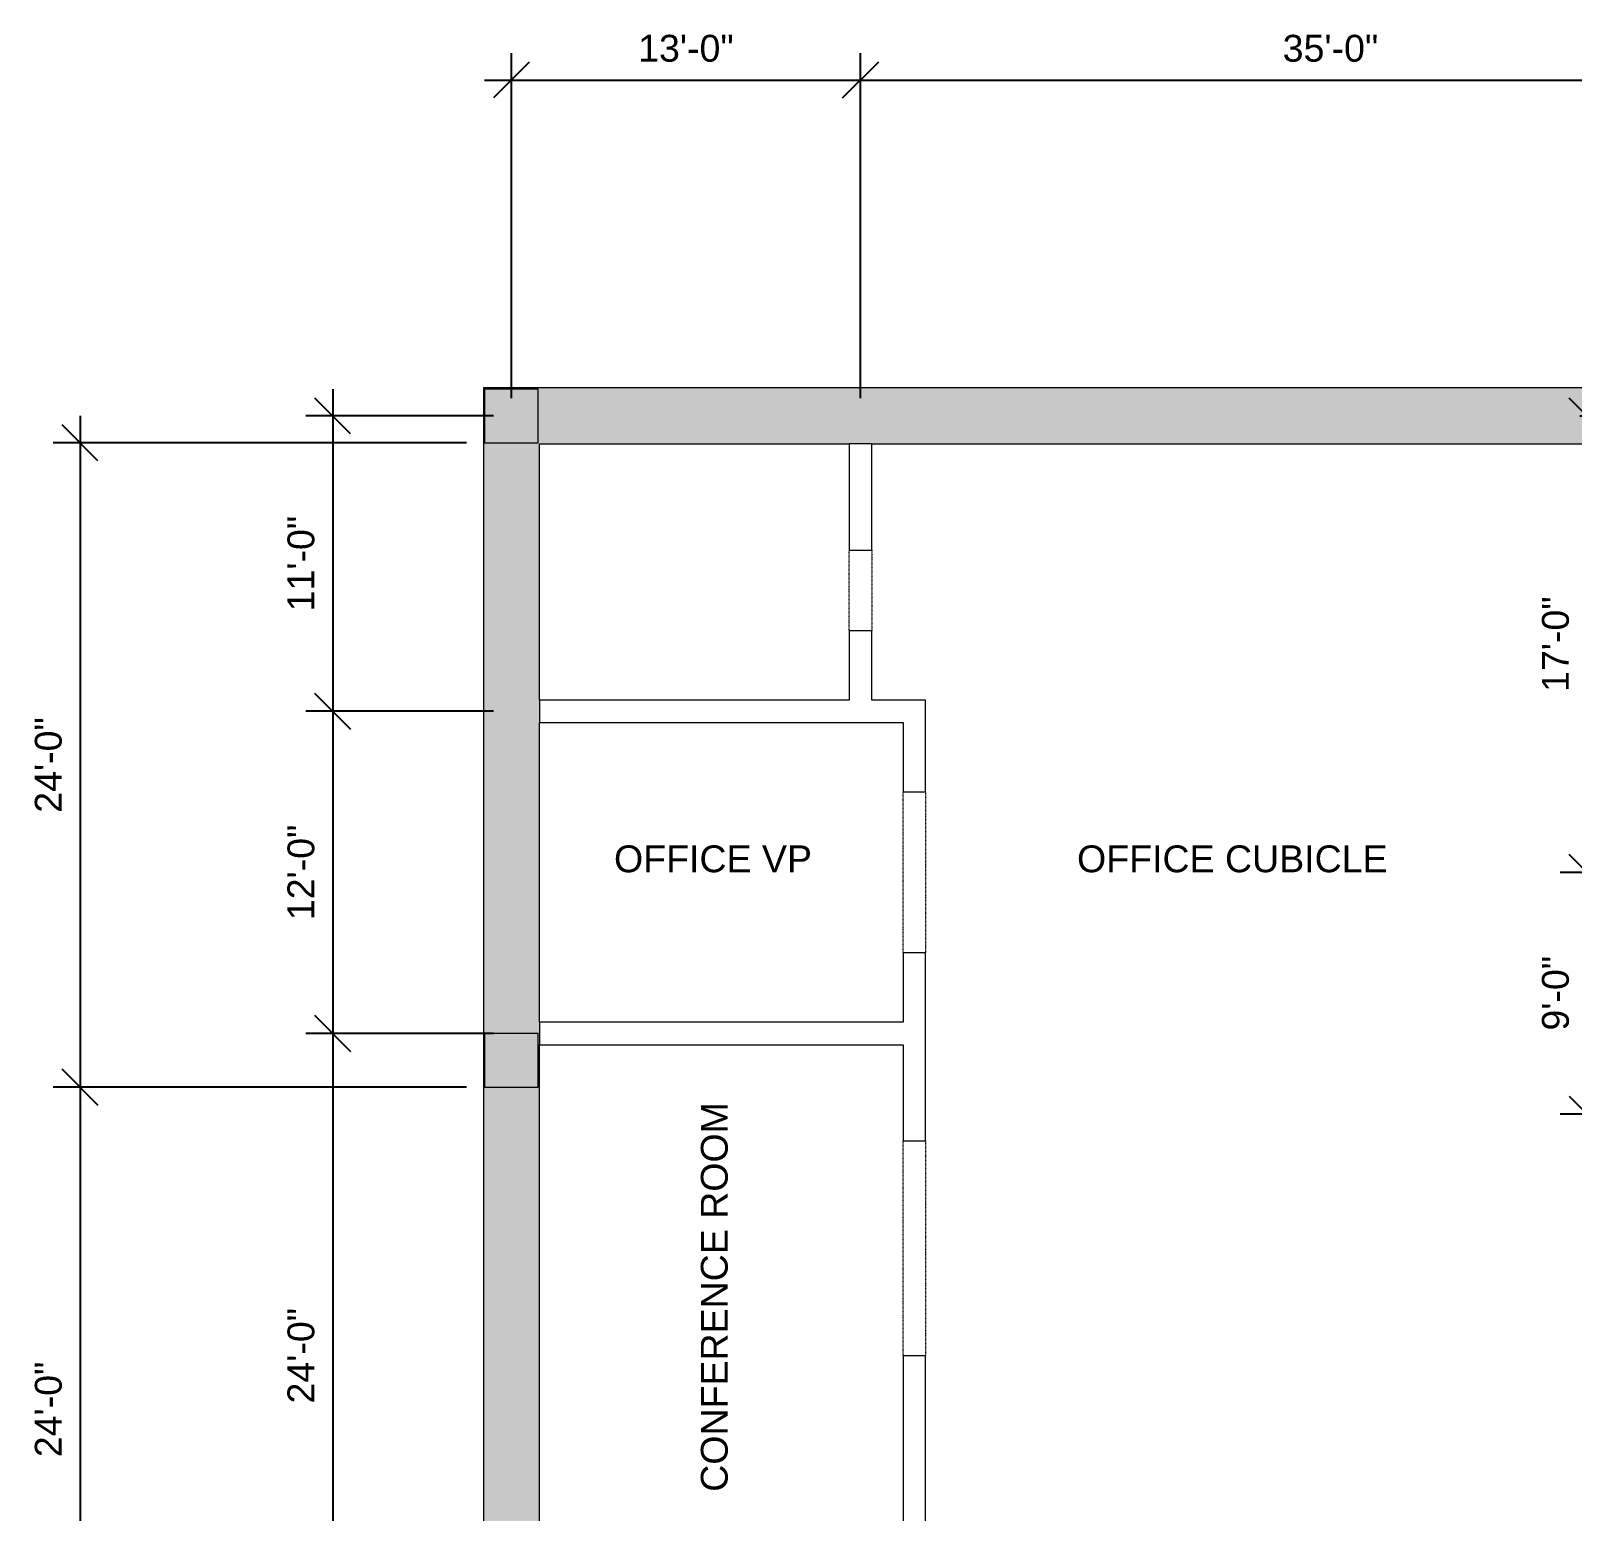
# Model space of a CAD drawing. Header units: inches. Extents: x 1913 to 24953, y -2945 to 1064.
# Drawn here: x 14558 to 15247, y 80 to 741 of the extents above; entities that cross this region are included whole.
import ezdxf

# ---------------------------------------------------------------- set-up
doc = ezdxf.new("R2010")
doc.units = ezdxf.units.IN
doc.header["$MEASUREMENT"] = 0
doc.linetypes.add('Hidden 1_8_', pattern=[0.1875, 0.125, -0.0625])
doc.linetypes.add('Overhead 1_16_', pattern=[0.101562, 0.0625, -0.039062])
for name, color, linetype, lineweight in [('A-ANNO-DIMS', 211, 'Continuous', 9), ('A-COLS', 52, 'Continuous', 9), ('A-DETL-HDLN', 90, 'Hidden 1_8_', 9), ('A-FLOR-OVHD', 1, 'Overhead 1_16_', 9), ('A-WALL', 113, 'Continuous', 13), ('G-ANNO-TEXT', 231, 'Continuous', 9)]:
    doc.layers.add(name, color=color, linetype=linetype, lineweight=lineweight)
doc.styles.add('Arial', font='arial.ttf', dxfattribs={"height": 12})
doc.dimstyles.new('Linear_-_3_32__Arial', dxfattribs={"dimscale": 12, "dimtxt": 12.243113, "dimasz": 1.333333, "dimexe": 1, "dimexo": 0.666667, "dimgap": 0.666667, "dimtad": 1, "dimdec": 5, "dimrnd": 0.03125, "dimzin": 1, "dimdsep": 46, "dimlunit": 4, "dimtxsty": 'Arial', "dimblk1": 'OBLIQUE', "dimblk2": 'OBLIQUE', "dimsah": 1, "dimcen": 0.09, "dimdle": 1, "dimazin": 0, "dimtfac": 1, "dimtdec": 4, "dimtix": 1, "dimtmove": 0, "dimatfit": 3, "dimfxl": 1, "dimtvp": 1, "dimtfill": 1, "dimfrac": 2, "dimtolj": 1, "dimtzin": 0, "dimarcsym": 2})
pattern_1 = [(50, (15633.552, 194.942), (36.72335, -3.213), [3.84, -42.24]), (355, (15633.552, 194.94), (-7.1044, 38.51274), [3.072, -33.792]), (100.451, (15636.612, 194.674), (29.62024, 35.29956), [3.263, -35.898]), (46.184, (15633.552, 205.18), (54.6425, -8.4752), [5.76, -63.36]), (96.636, (15638.106, 204.476), (47.854, 49.8752), [4.895, -53.848]), (351.184, (15633.55, 205.18), (47.8553, 49.8749), [4.608, -50.688]), (21, (15638.672, 202.622), (30.56126, -20.614), [3.84, -42.24]), (326, (15638.672, 202.62), (12.4577, 37.1283), [3.072, -33.792]), (71.451, (15641.22, 200.904), (43.02, 16.5135), [3.263, -35.898]), (37.5, (15633.552, 194.942), (0.6228, 17.04428), [1.69, -31.693, 1.69, -32.614, -33.92]), (37.5, (15633.552, 194.942), (0.6228, 17.04428), [-67.686, 1.69, -32.23]), (7.5, (15633.552, 194.942), (13.4694, 20.19387), [1.69, -17.869, 1.69, -30.925, -12.928]), (7.5, (15633.552, 194.942), (13.4694, 20.19387), [-52.173, 1.69, -11.238]), (327.5, (15622.134, 194.942), (27.33168, -1.15522), [1.69, -11.11, 1.69, -38.246, -52.992]), (327.5, (15622.134, 194.942), (27.33168, -1.15522), [-52.736, 1.69, -51.302]), (317.5, (15617.014, 194.942), (29.85903, 5.12498), [1.69, -14.95, 1.69, -24.832, -37.632]), (317.5, (15617.014, 194.942), (29.85903, 5.12498), [-43.162, 1.69, -35.942])]

# ---------------------------------------------------------------- blocks, each defined once
blk = doc.blocks.new('_Oblique')
at = {"color": 0, "linetype": 'ByBlock', "lineweight": -2}
blk.add_line((-0.5, -0.5), (0.5, 0.5), dxfattribs=at)
blk = doc.blocks.new('*D330')
at = {"layer": 'A-ANNO-DIMS', "color": 0, "lineweight": -2, "transparency": 16777216}
for p, q in [((15253.86, 377.29), (15253.86, 245.29)), ((15401.15, 365.29), (15241.86, 365.29)), ((15341.15, 257.29), (15241.86, 257.29))]:
    blk.add_line(p, q, dxfattribs=at)
at = {"layer": 'Defpoints', "color": 0, "lineweight": 0, "transparency": 16777216}
for p in [(15409.15, 365.29), (15253.86, 257.29), (15349.15, 257.29)]:
    blk.add_point(p, dxfattribs=at)
at = {"layer": 'A-ANNO-DIMS', "color": 0, "lineweight": -2, "transparency": 16777216, "xscale": 16, "yscale": 16, "zscale": 16}
for p, rotation in [((15253.86, 365.29), 90), ((15253.86, 257.29), 270)]:
    blk.add_blockref('_Oblique', p, dxfattribs=dict(at, rotation=rotation))
at = {"layer": 'A-ANNO-DIMS', "color": 0, "lineweight": 0, "transparency": 16777216, "insert": (15239.74, 311.29), "char_height": 12, "width": 51.3081, "attachment_point": 5, "rotation": 90, "style": 'Arial'}
blk.add_mtext('\\A1;9\'-0"', dxfattribs=at)
blk = doc.blocks.new('*D331')
at = {"layer": 'A-ANNO-DIMS', "color": 0, "lineweight": -2, "transparency": 16777216}
for p, q in [((15253.86, 353.29), (15253.86, 581.29)), ((15250.55, 569.29), (15265.86, 569.29)), ((15401.15, 365.29), (15241.86, 365.29))]:
    blk.add_line(p, q, dxfattribs=at)
at = {"layer": 'Defpoints', "color": 0, "lineweight": 0, "transparency": 16777216}
for p in [(15242.55, 569.29), (15253.86, 569.29), (15409.15, 365.29)]:
    blk.add_point(p, dxfattribs=at)
at = {"layer": 'A-ANNO-DIMS', "color": 0, "lineweight": -2, "transparency": 16777216, "xscale": 16, "yscale": 16, "zscale": 16}
for p, rotation in [((15253.86, 569.29), 90), ((15253.86, 365.29), 270)]:
    blk.add_blockref('_Oblique', p, dxfattribs=dict(at, rotation=rotation))
at = {"layer": 'A-ANNO-DIMS', "color": 0, "lineweight": 0, "transparency": 16777216, "insert": (15239.74, 467.29), "char_height": 12, "width": 62.3834, "attachment_point": 5, "rotation": 90, "style": 'Arial'}
blk.add_mtext('\\A1;17\'-0"', dxfattribs=at)
blk = doc.blocks.new('*D344')
at = {"layer": 'A-ANNO-DIMS', "color": 0, "lineweight": -2, "transparency": 16777216}
for p, q in [((14693.3, 581.29), (14693.3, 425.29)), ((14765.15, 569.29), (14681.3, 569.29)), ((14765.15, 437.29), (14681.3, 437.29))]:
    blk.add_line(p, q, dxfattribs=at)
at = {"layer": 'Defpoints', "color": 0, "lineweight": 0, "transparency": 16777216}
for p in [(14773.15, 569.29), (14693.3, 437.29), (14773.15, 437.29)]:
    blk.add_point(p, dxfattribs=at)
at = {"layer": 'A-ANNO-DIMS', "color": 0, "lineweight": -2, "transparency": 16777216, "xscale": 16, "yscale": 16, "zscale": 16}
for p, rotation in [((14693.3, 569.29), 90), ((14693.3, 437.29), 270)]:
    blk.add_blockref('_Oblique', p, dxfattribs=dict(at, rotation=rotation))
at = {"layer": 'A-ANNO-DIMS', "color": 0, "lineweight": 0, "transparency": 16777216, "insert": (14679.17, 503.29), "char_height": 12, "width": 62.3834, "attachment_point": 5, "rotation": 90, "style": 'Arial'}
blk.add_mtext('\\A1;11\'-0"', dxfattribs=at)
blk = doc.blocks.new('*D345')
at = {"layer": 'A-ANNO-DIMS', "color": 0, "lineweight": -2, "transparency": 16777216}
for p, q in [((14693.3, 449.29), (14693.3, 281.29)), ((14765.15, 437.29), (14681.3, 437.29)), ((14765.15, 293.29), (14681.3, 293.29))]:
    blk.add_line(p, q, dxfattribs=at)
at = {"layer": 'Defpoints', "color": 0, "lineweight": 0, "transparency": 16777216}
for p in [(14773.15, 437.29), (14693.3, 293.29), (14773.15, 293.29)]:
    blk.add_point(p, dxfattribs=at)
at = {"layer": 'A-ANNO-DIMS', "color": 0, "lineweight": -2, "transparency": 16777216, "xscale": 16, "yscale": 16, "zscale": 16}
for p, rotation in [((14693.3, 437.29), 90), ((14693.3, 293.29), 270)]:
    blk.add_blockref('_Oblique', p, dxfattribs=dict(at, rotation=rotation))
at = {"layer": 'A-ANNO-DIMS', "color": 0, "lineweight": 0, "transparency": 16777216, "insert": (14679.17, 365.29), "char_height": 12, "width": 62.3834, "attachment_point": 5, "rotation": 90, "style": 'Arial'}
blk.add_mtext('\\A1;12\'-0"', dxfattribs=at)
blk = doc.blocks.new('*D346')
at = {"layer": 'A-ANNO-DIMS', "color": 0, "lineweight": -2, "transparency": 16777216}
for p, q in [((14693.3, 305.29), (14693.3, -6.71)), ((14765.15, 293.29), (14681.3, 293.29)), ((14765.15, 5.29), (14681.3, 5.29))]:
    blk.add_line(p, q, dxfattribs=at)
at = {"layer": 'Defpoints', "color": 0, "lineweight": 0, "transparency": 16777216}
for p in [(14773.15, 293.29), (14693.3, 5.29), (14773.15, 5.29)]:
    blk.add_point(p, dxfattribs=at)
at = {"layer": 'A-ANNO-DIMS', "color": 0, "lineweight": -2, "transparency": 16777216, "xscale": 16, "yscale": 16, "zscale": 16}
for p, rotation in [((14693.3, 293.29), 90), ((14693.3, 5.29), 270)]:
    blk.add_blockref('_Oblique', p, dxfattribs=dict(at, rotation=rotation))
at = {"layer": 'A-ANNO-DIMS', "color": 0, "lineweight": 0, "transparency": 16777216, "insert": (14679.17, 149.29), "char_height": 12, "width": 62.3834, "attachment_point": 5, "rotation": 90, "style": 'Arial'}
blk.add_mtext('\\A1;24\'-0"', dxfattribs=at)
blk = doc.blocks.new('*D361')
at = {"layer": 'A-ANNO-DIMS', "color": 0, "lineweight": -2, "transparency": 16777216}
for p, q in [((14580.41, 281.29), (14580.41, -30.71)), ((14753.15, 269.29), (14568.41, 269.29)), ((14753.15, -18.71), (14568.41, -18.71))]:
    blk.add_line(p, q, dxfattribs=at)
at = {"layer": 'Defpoints', "color": 0, "lineweight": 0, "transparency": 16777216}
for p in [(14761.15, 269.29), (14580.41, -18.71), (14761.15, -18.71)]:
    blk.add_point(p, dxfattribs=at)
at = {"layer": 'A-ANNO-DIMS', "color": 0, "lineweight": -2, "transparency": 16777216, "xscale": 16, "yscale": 16, "zscale": 16}
for p, rotation in [((14580.41, 269.29), 90), ((14580.41, -18.71), 270)]:
    blk.add_blockref('_Oblique', p, dxfattribs=dict(at, rotation=rotation))
at = {"layer": 'A-ANNO-DIMS', "color": 0, "lineweight": 0, "transparency": 16777216, "insert": (14566.28, 125.29), "char_height": 12, "width": 62.3834, "attachment_point": 5, "rotation": 90, "style": 'Arial'}
blk.add_mtext('\\A1;24\'-0"', dxfattribs=at)
blk = doc.blocks.new('*D369')
at = {"layer": 'A-ANNO-DIMS', "color": 0, "lineweight": -2, "transparency": 16777216}
for p, q in [((14580.41, 569.29), (14580.41, 257.29)), ((14753.15, 557.29), (14568.41, 557.29)), ((14753.15, 269.29), (14568.41, 269.29))]:
    blk.add_line(p, q, dxfattribs=at)
at = {"layer": 'Defpoints', "color": 0, "lineweight": 0, "transparency": 16777216}
for p in [(14761.15, 557.29), (14580.41, 269.29), (14761.15, 269.29)]:
    blk.add_point(p, dxfattribs=at)
at = {"layer": 'A-ANNO-DIMS', "color": 0, "lineweight": -2, "transparency": 16777216, "xscale": 16, "yscale": 16, "zscale": 16}
for p, rotation in [((14580.41, 557.29), 90), ((14580.41, 269.29), 270)]:
    blk.add_blockref('_Oblique', p, dxfattribs=dict(at, rotation=rotation))
at = {"layer": 'A-ANNO-DIMS', "color": 0, "lineweight": 0, "transparency": 16777216, "insert": (14566.28, 413.29), "char_height": 12, "width": 62.3834, "attachment_point": 5, "rotation": 90, "style": 'Arial'}
blk.add_mtext('\\A1;24\'-0"', dxfattribs=at)
blk = doc.blocks.new('*D372')
at = {"layer": 'A-ANNO-DIMS', "color": 0, "lineweight": -2, "transparency": 16777216}
for p, q in [((14773.15, 577.29), (14773.15, 731.39)), ((14929.15, 577.29), (14929.15, 731.39)), ((14761.15, 719.39), (14941.15, 719.39))]:
    blk.add_line(p, q, dxfattribs=at)
at = {"layer": 'Defpoints', "color": 0, "lineweight": 0, "transparency": 16777216}
for p in [(14929.15, 719.39), (14773.15, 569.29), (14929.15, 569.29)]:
    blk.add_point(p, dxfattribs=at)
at = {"layer": 'A-ANNO-DIMS', "color": 0, "lineweight": -2, "transparency": 16777216, "xscale": 16, "yscale": 16, "zscale": 16, "rotation": 180}
blk.add_blockref('_Oblique', (14773.15, 719.39), dxfattribs=at)
at = {"layer": 'A-ANNO-DIMS', "color": 0, "lineweight": -2, "transparency": 16777216, "xscale": 16, "yscale": 16, "zscale": 16}
blk.add_blockref('_Oblique', (14929.15, 719.39), dxfattribs=at)
at = {"layer": 'A-ANNO-DIMS', "color": 0, "lineweight": 0, "transparency": 16777216, "insert": (14851.15, 733.52), "char_height": 12, "width": 62.3834, "attachment_point": 5, "style": 'Arial'}
blk.add_mtext('\\A1;13\'-0"', dxfattribs=at)
blk = doc.blocks.new('*D373')
at = {"layer": 'A-ANNO-DIMS', "color": 0, "lineweight": -2, "transparency": 16777216}
for p, q in [((14929.15, 577.29), (14929.15, 731.39)), ((15349.15, 577.29), (15349.15, 731.39)), ((14917.15, 719.39), (15361.15, 719.39))]:
    blk.add_line(p, q, dxfattribs=at)
at = {"layer": 'Defpoints', "color": 0, "lineweight": 0, "transparency": 16777216}
for p in [(15349.15, 719.39), (14929.15, 569.29), (15349.15, 569.29)]:
    blk.add_point(p, dxfattribs=at)
at = {"layer": 'A-ANNO-DIMS', "color": 0, "lineweight": -2, "transparency": 16777216, "xscale": 16, "yscale": 16, "zscale": 16, "rotation": 180}
blk.add_blockref('_Oblique', (14929.15, 719.39), dxfattribs=at)
at = {"layer": 'A-ANNO-DIMS', "color": 0, "lineweight": -2, "transparency": 16777216, "xscale": 16, "yscale": 16, "zscale": 16}
blk.add_blockref('_Oblique', (15349.15, 719.39), dxfattribs=at)
at = {"layer": 'A-ANNO-DIMS', "color": 0, "lineweight": 0, "transparency": 16777216, "insert": (15139.15, 733.52), "char_height": 12, "width": 62.3834, "attachment_point": 5, "style": 'Arial'}
blk.add_mtext('\\A1;35\'-0"', dxfattribs=at)

msp = doc.modelspace()

# ---------------------------------------------------------------- hatches: boundary and pattern name
at = {"layer": 'A-FLOR-OVHD', "lineweight": 0, "true_color": 0x636466}
h = msp.add_hatch(dxfattribs=at)
h.set_pattern_fill('FP_1', color=251, style=0, pattern_type=2)
h.set_pattern_definition(pattern_1)
h.paths.add_polyline_path([(14785.653809, -1677.706329), (14760.653809, -1677.706329), (14760.653809, 581.793671), (14785.653809, 581.793671), (14785.653809, 556.793671), (14785.653809, 442.293671), (14785.653809, 432.293671), (14785.653809, 298.293671), (14785.653809, 288.293671), (14785.653809, 10.293671), (14785.653809, 0.293671), (14785.653809, -121.706329), (14785.653809, -131.706329), (14785.653809, -253.706329), (14785.653809, -263.706329)], flags=0)
h.paths.add_polyline_path([(14785.653809, -1722.206329), (14760.653809, -1722.206329), (14760.653809, -1707.706329), (14785.653809, -1707.706329)], flags=0)
h = msp.add_hatch(dxfattribs=at)
h.set_pattern_fill('FP_1', color=251, style=0, pattern_type=2)
h.set_pattern_definition(pattern_1)
h.paths.add_polyline_path([(16177.153809, 556.793671), (16177.153809, 581.793671), (16513.653809, 581.793671), (16513.653809, 556.793671), (16488.653809, 556.793671), (16212.153809, 556.793671), (16202.153809, 556.793671)], flags=0)
h.paths.add_polyline_path([(16033.153809, 556.793671), (16033.153809, 581.793671), (16081.153809, 581.793671), (16081.153809, 556.793671)], flags=0)
h.paths.add_polyline_path([(15901.153809, 556.793671), (15901.153809, 581.793671), (15937.153809, 581.793671), (15937.153809, 556.793671)], flags=0)
h.paths.add_polyline_path([(14785.653809, 556.793671), (14785.653809, 581.793671), (15829.153809, 581.793671), (15829.153809, 556.793671), (15654.153809, 556.793671), (15644.153809, 556.793671), (15354.153809, 556.793671), (15344.153809, 556.793671), (14934.153809, 556.793671), (14924.153809, 556.793671)], flags=0)

# ---------------------------------------------------------------- linework, layer by layer
at = {"layer": 'A-COLS', "lineweight": 0}
for p, q in [((14785.153809, 581.293671), (14761.153809, 581.293671)), ((14761.153809, 581.293671), (14761.153809, 557.293671)), ((14785.153809, 557.293671), (14785.153809, 581.293671)), ((14761.153809, 557.293671), (14785.153809, 557.293671)), ((14785.153809, 293.293671), (14761.153809, 293.293671)), ((14761.153809, 293.293671), (14761.153809, 269.293671)), ((14785.153809, 269.293671), (14785.153809, 293.293671)), ((14761.153809, 269.293671), (14785.153809, 269.293671))]:
    msp.add_line(p, q, dxfattribs=at)
at = {"layer": 'A-DETL-HDLN', "lineweight": 0}
for p, q in [((14924.153809, 509.293671), (14934.153809, 509.293671)), ((14934.153809, 473.293671), (14924.153809, 473.293671)), ((14948.153809, 401.293671), (14958.153809, 401.293671)), ((14958.153809, 329.293671), (14948.153809, 329.293671))]:
    msp.add_line(p, q, dxfattribs=at)
at = {"layer": 'A-FLOR-OVHD', "lineweight": 0}
for p, q in [((14924.153809, 473.293671), (14924.153809, 509.293671)), ((14934.153809, 509.293671), (14934.153809, 473.293671)), ((14948.153809, 329.293671), (14948.153809, 401.293671)), ((14958.153809, 401.293671), (14958.153809, 329.293671)), ((14948.153809, 245.293671), (14958.153809, 245.293671)), ((14948.153809, 149.293671), (14948.153809, 245.293671)), ((14958.153809, 245.293671), (14958.153809, 149.293671)), ((14958.153809, 149.293671), (14948.153809, 149.293671))]:
    msp.add_line(p, q, dxfattribs=at)
at = {"layer": 'A-WALL', "lineweight": 0}
for p, q in [((14760.653809, 581.793671), (14760.653809, -1677.706329)), ((15829.153809, 581.793671), (14760.653809, 581.793671)), ((14785.653809, 442.293671), (14785.653809, 556.793671)), ((14785.653809, 556.793671), (14924.153809, 556.793671)), ((14924.153809, 556.793671), (14924.153809, 509.293671)), ((14934.153809, 556.793671), (14924.153809, 556.793671)), ((14934.153809, 556.793671), (15344.153809, 556.793671)), ((14934.153809, 509.293671), (14934.153809, 556.793671)), ((14924.153809, 509.293671), (14934.153809, 509.293671)), ((14924.153809, 473.293671), (14924.153809, 442.293671)), ((14934.153809, 473.293671), (14924.153809, 473.293671)), ((14934.153809, 442.293671), (14934.153809, 473.293671)), ((14924.153809, 442.293671), (14785.653809, 442.293671)), ((14785.653809, 442.293671), (14785.653809, 432.293671)), ((14958.153809, 442.293671), (14934.153809, 442.293671)), ((14958.153809, 401.293671), (14958.153809, 442.293671)), ((14785.653809, 298.293671), (14785.653809, 432.293671)), ((14785.653809, 432.293671), (14948.153809, 432.293671)), ((14948.153809, 432.293671), (14948.153809, 401.293671)), ((14948.153809, 401.293671), (14958.153809, 401.293671)), ((14958.153809, 329.293671), (14948.153809, 329.293671)), ((14948.153809, 329.293671), (14948.153809, 298.293671)), ((14958.153809, 245.293671), (14958.153809, 329.293671)), ((14948.153809, 298.293671), (14785.653809, 298.293671)), ((14785.653809, 298.293671), (14785.653809, 288.293671)), ((14785.653809, 10.293671), (14785.653809, 288.293671)), ((14785.653809, 288.293671), (14948.153809, 288.293671)), ((14948.153809, 288.293671), (14948.153809, 245.293671)), ((14948.153809, 245.293671), (14958.153809, 245.293671)), ((14948.153809, 149.293671), (14948.153809, 10.293671)), ((14958.153809, 149.293671), (14948.153809, 149.293671)), ((14958.153809, 32.293671), (14958.153809, 149.293671))]:
    msp.add_line(p, q, dxfattribs=at)

# ---------------------------------------------------------------- texts
at = {"layer": 'G-ANNO-TEXT', "color": 7, "lineweight": 0, "char_height": 12, "attachment_point": 1, "style": 'Arial'}
for s, insert, width in [('OFFICE VP', (14819.000481, 377.352351), 108.272), ('OFFICE CUBICLE', (15025.907209, 377.352351), 169.68)]:
    msp.add_mtext(s, dxfattribs=dict(at, insert=insert, width=width))
at = {"layer": 'G-ANNO-TEXT', "color": 7, "lineweight": 0, "insert": (14857.816754, 88.480435), "char_height": 12, "width": 214.928, "attachment_point": 1, "rotation": 90, "style": 'Arial'}
msp.add_mtext('CONFERENCE ROOM', dxfattribs=at)

# ---------------------------------------------------------------- dimensions: what is measured, and where the dimension line sits
at = {"layer": 'A-ANNO-DIMS', "color": 1, "lineweight": 0}
for base, p1, p2, picture, middle in [((14929.153809, 719.389447), (14773.153809, 569.293671), (14929.153809, 569.293671), '*D372', (14851.153809, 733.520415)), ((15349.153809, 719.389447), (14929.153809, 569.293671), (15349.153809, 569.293671), '*D373', (15139.153809, 733.520415))]:
    dim = msp.add_linear_dim(base=base, p1=p1, p2=p2, dimstyle='Linear_-_3_32__Arial', override={"dimpost": '<>', "dimfxl": 60, "dimtfill": 0}, dxfattribs=at)
    dim.commit()
    dim.dimension.update_dxf_attribs({"geometry": picture, "text_midpoint": middle})
for base, p1, p2, picture, middle in [((14693.298251, 437.293671), (14773.153809, 569.293671), (14773.153809, 437.293671), '*D344', (14679.171375, 503.293671)), ((15253.864745, 569.293671), (15409.153809, 365.293671), (15242.551036, 569.293671), '*D331', (15239.737869, 467.293671)), ((14580.41056, 269.293671), (14761.153809, 557.293671), (14761.153809, 269.293671), '*D369', (14566.283684, 413.293671)), ((14693.298251, 293.293671), (14773.153809, 437.293671), (14773.153809, 293.293671), '*D345', (14679.171375, 365.293671)), ((15253.864745, 257.293671), (15409.153809, 365.293671), (15349.153809, 257.293671), '*D330', (15239.737869, 311.293671)), ((14693.298251, 5.293671), (14773.153809, 293.293671), (14773.153809, 5.293671), '*D346', (14679.171375, 149.293671)), ((14580.41056, -18.706329), (14761.153809, 269.293671), (14761.153809, -18.706329), '*D361', (14566.283684, 125.293671))]:
    dim = msp.add_linear_dim(base=base, p1=p1, p2=p2, angle=90, dimstyle='Linear_-_3_32__Arial', override={"dimpost": '<>', "dimfxl": 60, "dimtfill": 0}, dxfattribs=at)
    dim.commit()
    dim.dimension.update_dxf_attribs({"geometry": picture, "text_midpoint": middle})

doc.saveas('drawing.dxf')
